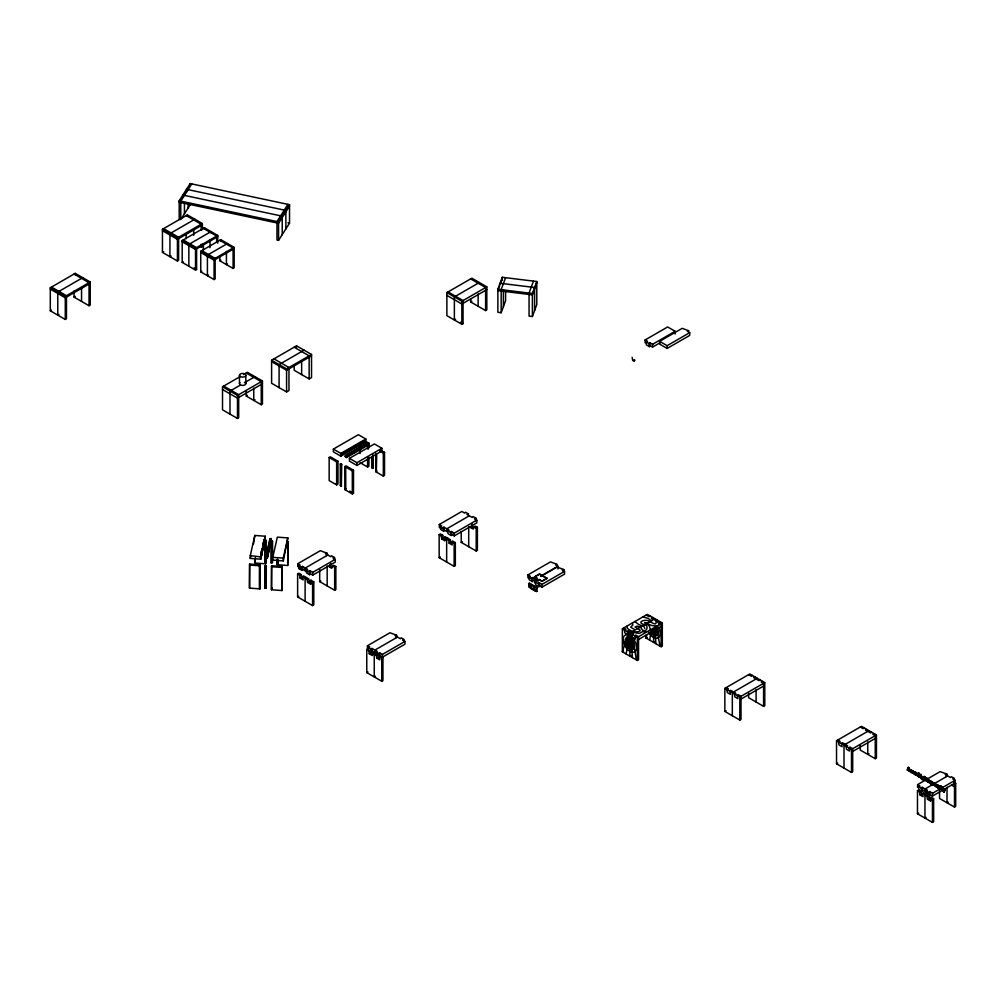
<?xml version="1.0" encoding="UTF-8"?>
<svg xmlns="http://www.w3.org/2000/svg" width="1006" height="1006" viewBox="0 0 1006 1006"><rect width="100%" height="100%" fill="white"/><g stroke="black" fill="none" stroke-linecap="round" stroke-linejoin="round"><path stroke-width="1.5" d="M529.093 584.411L529.345 583.191L536.839 587.517L536.588 591.503L529.093 587.177L529.093 583.342L529.345 587.039L536.839 591.365M644.758 628.436L643.941 626.537L638.709 624.537L634.861 621.545M930.802 783.699L929.846 782.077L930.915 783.523M920.062 776.23C919.044 777.952 918.591 773.312 919.962 775.299M626.122 653.963L629.869 633.076L654.818 618.665M649.625 640.105L651.234 631.152M911.361 770.332A1.534 0.88 60 0 0 910.895 769.829C910.216 770.659 913.611 776.028 912.304 770.973A1.534 0.88 60 0 1 912.769 771.489C910.392 767.968 914.404 774.444 910.832 771.929C910.707 773.463 908.695 766.949 911.071 770.508A1.534 0.88 60 0 0 910.606 769.992C912.253 776.921 908.355 766.358 911.084 770.521M911.386 771.942C913.813 774.67 909.826 767.867 912.794 771.501M928.362 781.41L929.192 782.354L928.4 780.027L929.494 780.706L929.657 782.593L928.085 781.587L929.481 782.178L928.425 780.015L929.783 780.97A1.534 0.88 60 0 0 929.305 780.455L928.437 780.606L929.116 782.781L928.073 782.027L927.306 778.506L927.997 778.569L927.331 779.348L927.972 781.788L927.331 781.75M933.467 784.693L934.863 785.824L934.423 783.737A1.534 0.88 60 0 1 934.888 784.252C932.147 780.052 936.246 787.434 933.895 784.693C935.995 787.333 931.493 781.75 933.203 782.857C932.285 781.222 932.248 782.844 933.065 784.894C931.468 784.001 933.015 783.938 933.015 782.593A1.534 0.88 60 0 1 933.467 783.108M913.41 772.243C913.75 770.244 917.057 775.161 913.611 771.363C911.197 772.809 916.076 775.299 914.517 773.941C912.442 773.677 913.863 770.282 914.504 772.872M936.913 787.132C933.757 784.466 936.825 783.573 937.252 785.975C932.512 783.573 939.264 788.792 935.769 786.591C933.618 784.693 937.278 782.844 937.252 785.761M250.28 555.652L254.832 535.444L265.32 536.236L260.78 559.21L250.28 558.418L250.28 555.652L260.944 556.909M250.28 558.418L250.934 555.538M253.525 543.982L254.832 535.444M249.513 565.058L249.727 564.089L260.227 564.869L260.013 588.9L249.513 588.108L249.513 565.058L260.139 565.787M249.513 588.108L249.727 564.089M265.785 540.712L265.081 540.662L265.71 562.656L265.018 562.606L265.018 540.989L265.861 539.794L265.647 563.825L255.147 563.033L255.373 557.45M260.931 553.803L261.623 550.282M262.994 544.636L263.685 541.115M260.931 554.293L262.302 548.182M262.994 545.126L264.364 539.015M260.931 554.759L262.302 548.647M262.994 545.592L264.364 539.48M265.32 536.236L260.78 559.21M260.139 587.403L259.372 587.68L259.447 565.737M260.227 564.869L259.372 566.064M269.973 538.474L265.848 557.274L267.244 557.387L271.369 538.587L269.973 538.939M264.817 566.34L266.288 566.126L266.213 588.057L264.817 587.957L264.817 566.34L266.288 566.126M269.973 539.895L265.848 558.229L267.244 558.343L271.369 538.587M267.244 558.343L271.369 539.543M272.349 541.203L270.941 541.09L270.941 562.706L272.349 562.807L272.412 540.876L271.016 540.775M264.817 587.957L264.892 566.013M270.941 562.706L272.412 562.492L272.412 559.399M272.789 557.337L277.329 537.141L287.829 537.921L283.29 560.895L272.789 560.103L272.789 557.337L283.29 558.129L287.829 537.921M266.213 588.057L264.892 587.63M271.494 566.705L271.708 565.737L282.208 566.516L281.994 590.547L271.494 589.755L271.494 566.705L281.994 567.485L282.208 566.516M271.494 589.755L271.708 565.737M278.058 563.171L277.279 563.448L278.058 563.171L278.058 560.078M287.703 565.473L287.917 541.454L287.703 565.473L277.203 564.68L277.417 559.11M918.403 773.249C920.653 771.439 916.013 777.16 920.062 777.072M918.893 774.595C922.917 776.934 916.491 778.87 918.692 773.073M940.836 789.547C945.539 791.156 936.649 780.304 941.151 789.282M326.472 555.639L327.025 553.187L320.31 550.697L297.751 563.725L297.751 566.491L299.687 567.61M319.682 569.321L319.682 581.606L334.658 590.258L335.853 589.566L335.853 566.516L333.879 565.372L332.307 565.85L331.741 568.289L329.478 566.982L330.031 564.529M329.478 566.982L330.848 563.624M333.954 559.952L334.508 557.513L331.477 555.752L330.66 556.67L325.441 553.665L327.025 553.187M396.138 637.691L396.691 635.239L389.976 632.749L367.416 645.777L367.416 648.543M471.022 527.748L472.392 524.39L471.022 527.748L473.298 529.055L473.851 526.616L475.436 526.151L477.397 527.282L477.397 550.332L476.203 551.024L461.226 542.385L461.226 531.621M475.498 520.731L476.052 518.279L473.021 516.531L472.204 517.449L466.985 514.431L468.57 513.965L465.526 512.205L464.722 513.123L461.855 511.463L439.295 524.491L439.295 527.257L441.232 528.376M563.234 571.974L563.788 569.534L557.072 567.032L541.153 576.224M913.058 771.325A1.534 0.88 60 0 0 912.605 770.81L913.046 772.885L911.65 771.765M928.84 780.254L929.406 781.272M935.178 784.089A1.534 0.88 60 0 0 934.712 783.573L935.152 785.661L933.769 784.529M946.319 776.544L946.872 774.104L940.157 771.602L917.598 784.63L917.598 787.396M531.658 588.12L530.652 584.612L531.508 588.032M530.967 585.002L531.583 586.875M534.287 586.674L535.217 589.918M926.476 780.279L924.765 777.072L924.765 780.266L926.677 780.782M922.98 779.939L924.351 776.343M923.294 780.115L924.677 776.531M628.624 632.359L622.374 651.813L637.351 660.452L638.546 659.76L638.546 636.71L635.691 635.05L634.874 635.968L635.427 639.049L632.397 637.301M645.89 637.942L646.845 634.949M907.601 770.357L908.141 769.439L909.852 771.313L908.908 767.578C907.261 766.308 906.984 772.47 908.141 769.439M907.953 769.301L908.67 767.867L909.097 769.628L907.953 769.301L908.908 767.578M907.236 770.143L908.456 767.314M505.578 291.526L505.578 300.744L501.177 312.703L497.869 312.3L497.869 289.238L502.271 277.279L536.789 281.517L536.789 304.567L532.388 316.525L529.068 316.123L529.068 293.073L533.482 281.114M499.63 285.842L497.869 290.621L532.388 294.859L536.789 282.9M502.271 278.662L500.07 284.648L500.07 283.264L534.588 287.502L534.588 310.552M505.578 277.694L501.177 289.653L501.177 312.703M532.388 316.525L532.388 293.475L536.789 281.517M942.157 789.169L941.151 788.956L941.276 787.547M926.803 780.631L926.627 778.631L925.419 777.801M922.942 776.481L921.898 779.499L921.144 775.777L921.898 778.493M945.049 789.245L944.005 792.263L943.251 788.541L944.005 791.257M921.898 779.499L923.307 776.682M944.005 792.263L945.414 789.458M921.521 779.285L922.188 778.33M943.641 792.049L944.294 791.093M191.756 183.922L180.778 201.137L180.778 219.572L179.194 219.233L179.194 200.798L190.159 183.582L289.527 204.696L289.527 223.131L278.561 240.346L276.964 240.006L276.964 221.559L287.942 204.356M180.652 199.88L179.194 202.181L278.561 223.282L289.527 206.079M185.041 193.001L186.5 190.7M181.508 218.428L191.014 203.514M278.561 240.346L278.561 221.898L289.527 204.696M926.614 780.845L926.916 778.468L924.765 777.072M302.366 566.391L302.919 569.471L302.114 570.389L301.549 567.296L302.366 566.391L307.584 569.396L306 569.874L306.553 572.955L309.596 574.715L310.414 573.797L309.848 570.704L309.043 571.622L309.596 574.715M302.63 576.778L303.435 575.86L308.653 578.865L309.219 581.958L311.483 583.266L310.665 584.184L307.635 582.424L307.082 579.343L302.63 576.778L303.183 579.858L300.14 578.11L299.587 575.017L297.625 573.885L297.625 596.935L312.589 605.587L313.797 604.895L313.797 581.833L310.929 580.185L310.112 581.091L310.665 584.184M443.91 527.157L444.476 530.25L443.659 531.155L443.105 528.075L443.91 527.157L449.129 530.175L447.544 530.64L448.11 533.733L451.141 535.481L451.958 534.563L451.405 531.482L450.587 532.4L451.141 535.481M444.174 537.544L444.992 536.626L450.21 539.644L450.763 542.724L449.179 543.202L448.626 540.109L444.174 537.544L444.727 540.637L445.545 539.719L443.269 538.411L441.697 538.876L441.131 535.796L439.169 534.651L439.169 557.701L454.146 566.353L455.341 565.661L455.341 542.611L452.474 540.951L451.656 541.869L452.222 544.95L449.179 543.202M367.416 645.777L369.768 647.135L368.183 647.6L369.303 653.774L372.333 655.535L371.227 649.36L372.044 648.442L377.25 651.46L375.678 651.926L376.785 658.1L379.828 659.861L378.709 653.674L375.678 651.926M371.78 652.441L372.597 651.536L372.044 648.442M649.713 342.656L650.266 345.737L649.448 346.655L648.895 343.562L649.713 342.656L652.58 344.304L675.139 331.276L675.139 334.042M634.082 361.204L634.887 360.286L633.315 360.764M378.709 653.674L379.526 652.768L382.393 654.416L404.953 641.4L404.953 644.167L382.393 657.182L382.393 654.416M379.262 656.767L380.079 655.849L379.526 652.768M532.539 577.582L533.092 580.676L532.275 581.594L531.721 578.5L532.539 577.582L535.406 579.242M535.28 578.928C540.888 577.482 530.451 578.236 538.323 580.676L539.128 579.481L541.995 581.128L547.013 578.236L541.995 581.418L539.128 579.481M539.694 585.819L538.876 586.724L538.323 583.643L539.128 582.726L541.995 584.385L564.555 571.358L564.555 574.124L541.995 587.152L539.694 585.819L539.128 582.726M649.813 615.773L649.008 616.691L646.141 615.043M657.308 620.098L656.49 621.016L651.272 617.998L652.856 617.533M752.287 675.391L751.469 676.309L748.602 674.649M759.769 679.716L758.952 680.622L753.733 677.616L755.317 677.139M863.965 727.753L863.148 728.671L860.281 727.011M871.447 732.079L870.63 732.997L865.412 729.979L866.996 729.513M922.213 787.296L922.766 790.389L921.961 791.294L921.408 788.214L922.213 787.296L927.431 790.314L925.847 790.779L926.413 793.872L929.443 795.62L930.261 794.702L929.707 791.621L928.89 792.539L929.443 795.62M922.477 793.608L923.294 792.69L928.513 795.708L929.066 798.789L931.33 800.11L930.525 801.015L927.482 799.267L926.928 796.174L922.477 793.608L923.03 796.689L920 794.941L919.434 791.848L917.472 790.716L917.472 813.766L932.449 822.418L933.643 821.726L933.643 798.676L930.776 797.016L929.959 797.934L930.525 801.015M919.773 777.248L920.239 775.173L918.755 774.645M941.88 790.012L942.345 787.937L940.862 787.409M928.463 780.48L929.016 780.618A1.534 0.88 60 0 1 929.481 781.134C931.657 779.097 932.637 785.07 930.94 783.687M51.495 287.062L66.471 295.714L66.471 318.764L65.277 319.455L50.3 310.804L50.3 287.754L75.261 273.343L90.226 281.994L90.226 305.044L89.031 305.736L74.054 297.097L74.054 290.948M163.638 228.614L178.615 237.265L178.615 260.315L177.421 261.007L162.444 252.368L162.444 229.305L187.393 214.907L202.369 223.546L202.369 229.695M82.743 277.669L57.782 292.08L57.782 315.13L58.989 314.438M194.887 219.22L169.926 233.631L169.926 256.693L171.121 256.002M50.3 287.754L65.277 296.405L90.226 281.994M90.226 283.378L65.277 297.789L50.3 289.137M50.3 310.804L51.495 310.112M74.054 297.097L75.261 296.405M162.444 229.305L177.421 237.957L202.369 223.546M202.369 224.929L177.421 239.34L162.444 230.688M183.255 239.944L196.585 247.639L196.585 269.457L195.516 270.073L182.187 262.39L182.187 240.56L204.407 227.733L217.724 235.429L217.724 243.175M162.444 252.368L163.638 251.676M182.187 240.56L195.516 248.256L217.724 235.429M217.724 236.661L195.516 249.488L182.187 241.792M202.369 246.596L201.175 247.287L201.175 244.219M201.816 250.657L215.146 258.353L215.146 278.951L214.077 279.567L200.747 271.872L200.747 251.274L220.83 239.68L234.159 247.375L234.159 267.822L233.09 268.439L219.761 260.743L219.761 256.367M182.187 262.39L183.255 261.774M227.494 243.527L207.412 255.122L207.412 275.719L208.481 275.103M200.747 251.274L214.077 258.97L234.159 247.375M234.159 248.608L214.077 260.202L200.747 252.506M219.761 260.743L220.83 260.139M200.747 271.872L201.816 271.255M227.494 263.974L226.425 264.591L226.425 251.45M223.709 386.065L238.686 394.704L238.686 417.754L237.479 418.446L222.515 409.807L222.515 386.757L239.591 376.898M243.527 374.622L247.463 372.346L262.44 380.985L262.44 404.047L261.246 404.739L246.269 396.087L246.269 391.485M273.997 358.853L288.974 367.492L288.974 390.554L286.584 391.938L271.607 383.286L271.607 360.236L296.556 345.825L311.533 354.477L311.533 377.527L309.144 378.91L294.167 370.258L294.167 365.656M240.509 385.009L229.997 391.07L229.997 414.132M244.445 382.733L254.958 376.672M304.051 350.151L279.09 364.562L279.09 387.612M222.515 386.757L237.479 395.396L262.44 380.985M271.607 360.236L286.584 368.875L311.533 354.477M262.44 383.751L237.479 398.162L222.515 389.523M311.533 355.86L286.584 370.258L271.607 361.619M246.269 396.087L247.463 395.396M254.958 399.722L253.751 400.413L253.751 388.115M448.085 291.916L463.049 300.555L463.049 323.618L461.855 324.309L446.878 315.658L446.878 292.608L471.839 278.197L486.816 286.848L486.816 309.898L485.621 310.59L470.645 301.938L470.645 298.87M479.321 282.523L454.372 296.933L454.372 319.983L455.567 319.292M446.878 292.608L461.855 301.247L486.816 286.848M486.816 289.615L461.855 304.013L446.878 295.374M470.645 301.938L471.839 301.247M333.388 449.104L358.35 434.693L365.832 439.006L365.832 441.772L340.883 456.183L333.388 451.87L333.388 449.104L340.883 453.417L365.832 439.006M329.151 457.516L330.345 456.825L337.84 461.138L337.84 484.2L336.633 484.892L329.151 480.566L329.151 457.516L336.633 461.829L337.84 461.138M364.424 441.018L341.286 453.807L364.424 440.565L341.286 454.31L364.424 441.974L341.286 454.762L364.424 441.521M345.272 455.655L367.919 442.577L345.272 456.12L368.925 443.156L368.812 447.871M346.605 455.844L367.919 443.533L368.925 444.111L346.278 457.189L345.272 456.611L346.278 457.642L368.925 444.577L367.919 443.533M336.494 461.905L337.387 461.955L337.387 483.572L336.494 483.521L337.387 483.572M345.272 456.12L346.278 456.686L368.925 443.621L367.919 443.042M349.447 458.359L374.395 443.948L381.878 448.274L381.878 451.04L356.929 465.451L349.447 461.125L349.447 458.359L356.929 462.685L381.878 448.274M340.305 464.005L341.7 464.344L341.298 486.187L340.305 485.609L340.305 464.005L341.7 464.344M344.832 466.558L346.026 465.866L353.508 470.192L353.508 493.254L352.314 493.946L344.832 489.62L344.832 466.558L352.314 470.883L353.508 470.192M345.674 466.633L345.775 488.765M379.589 450.864L383.336 453.027L384.531 452.335L384.531 475.398L383.336 476.09L375.842 471.764L375.842 453.316M367.467 465.64L368.359 465.69L368.359 457.969M360.123 462.685L367.605 467.01L368.812 466.319L368.812 457.089M340.305 485.609L341.7 485.961M371.843 456.963L371.843 467.765L373.239 468.117L373.239 455.768M371.843 467.765L373.239 468.117M376.294 453.643L376.294 470.619L376.684 454.951M344.832 489.62L346.026 488.929M375.842 471.764L377.036 471.072M645.085 342.744L645.085 339.978L667.644 326.963L675.139 331.276M659.647 341.361L682.206 328.333L688.921 330.823L687.35 331.301L689.701 332.659L689.701 335.426L667.141 348.441L659.647 344.127L659.647 341.361L667.141 345.674L689.701 332.659M650.266 345.737L652.58 347.07L660.54 342.48M327.793 555.023L305.233 568.038L305.233 570.804M297.625 573.885L298.82 573.194L301.171 574.552L301.725 577.633L300.14 578.11M309.848 570.704L312.715 572.364L335.275 559.336L335.275 562.103L312.715 575.13L310.414 573.797M306.302 577.507L305.107 578.199L305.107 601.261M332.307 565.85L334.658 567.208L335.853 566.516M310.112 581.091L312.589 582.524L313.797 581.833M319.682 581.606L320.876 580.915M297.625 596.935L298.82 596.244M469.337 515.789L446.777 528.816L446.777 531.583L444.476 530.25M439.169 534.651L440.364 533.96L442.715 535.318L443.269 538.411M451.405 531.482L454.272 533.13L476.831 520.115L476.831 522.881L454.272 535.896L451.958 534.563M447.859 538.285L446.651 538.977L446.651 562.027M473.851 526.616L476.203 527.974L477.397 527.282M451.656 541.869L454.146 543.303L455.341 542.611M461.226 542.385L462.42 541.693M439.169 557.701L440.364 557.01M380.079 655.849L382.946 657.509L382.946 680.559L381.752 681.251L366.775 672.612L366.775 649.549L367.97 648.857M397.471 637.075L374.898 650.102L374.898 652.869M375.464 653.183L374.257 653.875L374.257 676.925L375.464 676.233M366.775 649.549L381.752 658.201L382.946 657.509M529.848 578.802L527.911 577.683L527.911 574.916L550.471 561.901L557.186 564.391L555.614 564.856L557.965 566.215L557.965 568.981M366.775 672.612L367.97 671.92M536.864 578.463L534.513 576.815L539.518 573.923L547.013 578.236M534.513 577.104L539.518 574.212L547.013 578.525M540.712 576.174L557.965 566.215M534.513 582.826L534.513 580.06L537.166 578.525M530.602 584.486L531.369 588.787L530.602 584.486L533.633 586.246L534.412 590.535L533.633 586.246M529.106 583.342L536.839 587.517M623.582 651.121L622.374 651.813L622.374 628.75L647.336 614.352L662.313 622.991L662.313 646.041L661.118 646.732L646.141 638.093L646.141 634.975M622.374 628.75L637.351 637.402L662.313 622.991M638.546 639.476L661.118 626.449M646.141 638.093L647.336 637.402M631.064 655.434L629.869 656.126L629.869 633.076M654.818 641.727L653.623 642.419L653.623 629.932M726.043 687.676L728.394 689.035L726.81 689.5L727.376 692.593L730.406 694.341L729.853 691.26L730.67 690.342L735.876 693.348L734.305 693.826L734.858 696.907L737.888 698.667L737.335 695.574L738.153 694.668L741.02 696.315L741.02 719.378L739.825 720.07L724.848 711.418L724.848 688.368L749.797 673.957L764.774 682.596L764.774 705.659L763.579 706.35L748.602 697.699L748.602 693.021M757.292 678.283L732.33 692.681L732.33 715.744M724.848 688.368L739.825 697.007L764.774 682.596M741.02 699.082L763.579 686.054M724.848 711.418L726.043 710.726M837.721 740.039L840.073 741.397L838.488 741.875L839.042 744.956L842.085 746.716L841.532 743.623L842.349 742.705L847.555 745.723L845.983 746.188L846.536 749.281L849.567 751.029L849.014 747.948L849.831 747.03L852.698 748.69L852.698 771.74L851.491 772.432L836.527 763.78L836.527 740.73L861.476 726.319L876.452 734.971L876.452 758.021L875.258 758.713L860.281 750.074L860.281 745.383M868.97 730.645L844.009 745.056L844.009 768.106M836.527 740.73L851.491 749.382L876.452 734.971M852.698 751.457L875.258 738.429M836.527 763.78L837.721 763.089M868.97 753.695L867.763 754.387L867.763 741.912M907.852 769.603L909.21 770.055M908.908 770.219L909.462 771.086M909.16 771.262L909.952 771.237M915.095 774.205L913.41 772.545L915.133 773.212M917.107 773.274L915.548 773.149L915.837 774.783L915.196 774.746L915.498 772.168L916.667 773.539L916.73 775.626L917.019 773.664L917.749 773.891L917.912 776.305L918.101 773.941L916.818 773.451M915.837 772.382L915.196 772.344M916.667 773.539L917.736 773.941L918.201 776.142M915.196 774.746L915.837 774.783M915.787 773.086L917.019 775.463M919.019 774.947C921.358 776.255 917.623 778.267 919.044 774.821M916.718 773.84L917.849 775.94M920.515 774.469C923.483 778.82 918.289 779.273 921.156 774.507M918.403 776.594L919.044 776.192M921.144 775.777L922.376 777.927M920.515 777.814L921.156 777.852M924.765 780.266L926.136 780.316A1.283 0.742 60 0 0 926.639 780.266M927.972 779.386L927.331 779.348M931.405 784.102L931.317 781.825L930.21 780.731M930.135 781.964C931.04 783.636 930.94 783.196 930.236 781.146M917.472 790.716L918.667 790.024L921.018 791.382L921.571 794.476L920 794.941M931.066 783.9L931.694 783.938M947.639 775.928L925.08 788.956L925.08 791.722M939.227 786.038C937.102 784.466 937.416 791.194 937.957 785.145C939.202 787.069 939.327 788.767 938.837 786.818M937.957 785.145L937.315 785.108M937.957 785.749L938.837 788.39M938.774 786.302L940.019 787.497M937.315 787.509L937.957 787.547M926.149 794.35L924.954 795.042L924.954 818.092L926.149 817.4M941.151 786.051L940.509 786.013M938.497 788.188L939.139 788.226M941.151 787.585L942.157 788.39M939.088 786.529C940.019 790.502 941.553 786.403 938.925 786.214M942.635 787.233C945.59 791.584 940.396 792.036 943.276 787.27M929.707 791.621L932.562 793.269L955.134 780.254L955.134 783.02L932.562 796.035L930.261 794.702M939.667 788.867L940.308 788.905M940.509 789.358L941.151 788.956M943.251 788.541L944.483 790.691M942.635 790.578L943.276 790.615M955.7 783.347L954.505 784.039L954.505 807.089L955.7 806.397L955.7 783.347L953.726 782.215M929.959 797.934L932.449 799.368L933.643 798.676M917.472 813.766L918.667 813.074M948.218 802.071L947.011 802.763L947.011 787.157M915.548 772.809L916.956 773.363M649.448 346.655L646.418 344.895L645.852 341.814L647.436 341.336L645.085 339.978M634.27 359.934L632.686 360.4L632.133 357.319M302.114 570.389L299.071 568.629L298.518 565.548L300.102 565.083L297.751 563.725M334.508 557.513L332.923 557.978L335.275 559.336M443.659 531.155L440.615 529.408L440.062 526.314L441.647 525.849L439.295 524.491M299.071 568.629L300.656 568.164M476.052 518.279L474.48 518.756L476.831 520.115M299.587 575.017L301.171 574.552M441.131 535.796L442.715 535.318M307.082 579.343L308.653 578.865M448.626 540.109L450.21 539.644M307.635 582.424L309.219 581.958M532.275 581.594L529.244 579.833L528.678 576.752L530.263 576.275L527.911 574.916M563.788 569.534L562.203 570L564.555 571.358M538.876 586.724L535.833 584.976L535.28 581.883L536.864 581.418L534.513 580.06M396.691 635.239L395.119 635.717L400.325 638.722L401.143 637.817L404.186 639.565L402.601 640.042L404.953 641.4M369.303 653.774L370.887 653.309L373.151 654.617M376.231 655.019L377.816 654.541M376.785 658.1L378.369 657.635M660.338 621.859L658.767 622.324L661.118 623.682L661.118 646.732M762.812 681.464L761.228 681.93L763.579 683.288L763.579 706.35M874.491 733.827L872.906 734.305L875.258 735.663L875.258 758.713M946.872 774.104L945.288 774.57L950.507 777.575L951.324 776.67L954.354 778.418L952.783 778.895L955.134 780.254M921.961 791.294L918.918 789.547L918.365 786.453L919.949 785.988L917.598 784.63M919.434 791.848L921.018 791.382M926.413 793.872L927.985 793.394M926.928 796.174L928.513 795.708M927.482 799.267L929.066 798.789M938.837 786.604L939.843 786.705L940.019 789.069M915.083 773.752L913.7 772.382M937.793 785.51L939.063 786.139M942.169 789.848L940.862 789.446M930.248 781.825L931.355 782.152M937.076 786.541L935.806 785.145M265.848 556.821L267.244 556.922M265.848 557.777L267.244 557.877M260.24 557.814L260.944 557.865L265.068 538.109M272.349 566.63L271.57 566.906L272.274 566.956M272.349 588.246L271.57 588.51L272.274 588.56M656.943 626.084L651.825 625.556L644.821 622.437L649.31 625.946L650.454 629.831M497.869 289.238L532.388 293.475M941.126 787.711C943.88 790.062 938.711 790.653 940.811 785.849M929.946 781.322L931.066 782.316M182.853 195.063L282.221 216.164L282.221 234.612M287.942 222.791L289.527 223.131M179.194 200.798L278.561 221.898M926.463 780.782L925.055 780.103M935.869 784.592L936.611 785.636M642.909 616.904L647.826 618.313L651.938 620.903M649.725 621.607C645.764 618.149 635.364 622.425 644.506 624.625M633.943 632.573L639.338 633.378L642.696 631.642L646.192 632.296M634.245 629.303L630.712 627.203L632.837 625.028L632.397 622.978M640.495 626.939L637.075 626.16L635.025 626.99L639.967 629.907L640.017 630.988C636.018 633.051 630.184 631.403 627.241 628.109L627.228 625.958M932.386 782.567L932.713 782.756A1.534 0.88 60 0 1 933.178 783.272M659.383 624.688L658.05 622.349L656.151 621.406C656.49 625.984 653.435 623.393 649.826 621.557M932.562 782.303C930.349 781.813 934.574 786.101 931.795 783.724M925.419 780.279L925.847 780.48A1.283 0.742 60 0 0 926.35 780.43L926.84 779.172L925.746 777.651M645.852 341.814L648.895 343.562M470.645 278.888L485.621 287.54L485.621 310.59M460.559 322.171L463.049 323.618M186.198 215.598L201.175 224.237L201.175 230.387M203.338 228.349L216.667 236.045L216.667 242.245M219.761 240.296L233.09 247.992L233.09 268.439M193.919 267.923L196.585 269.457M294.167 347.208L309.144 355.86L309.144 378.91M365.065 441.106L368.925 443.156M380.784 450.172L384.531 452.335M246.269 373.037L261.246 381.676L261.246 404.739M74.054 274.034L89.031 282.686L89.031 305.736M363.87 441.797L367.605 443.96M367.467 444.023L367.957 448.94M951.588 785.12L954.505 786.805M908.167 767.477L909.55 771.489M913.7 772.067L914.794 772.709M935.806 784.831L936.913 785.472M908.255 769.137L909.097 769.628M913.41 772.545L914.844 773.375M935.517 785.309L936.963 786.151M471.839 526.842L473.864 528.012M918.365 786.453L921.408 788.214M925.847 790.779L928.89 792.539M954.505 807.089L939.529 798.45L939.529 790.641M922.766 790.389L927.016 792.841M623.582 628.058L625.933 629.416L624.349 629.894L624.902 632.975L627.945 634.736L627.392 631.642L628.197 630.737L633.415 633.742L631.831 634.208L636.471 659.949M534.513 576.815L536.864 578.173M535.28 578.639L538.323 580.676M528.678 576.752L531.721 578.5M440.062 526.314L443.105 528.075M447.544 530.64L450.587 532.4M535.28 581.883L538.323 583.643M531.369 588.787L534.412 590.535M441.697 538.876L444.727 540.637M349.774 491.091L353.508 493.254M330.295 566.064L332.32 567.233M298.518 565.548L301.549 567.296M306 569.874L309.043 571.622M302.919 569.471L307.17 571.924M368.183 647.6L371.227 649.36M372.597 651.536L376.848 653.988M644.645 624.55C649.31 625.795 646.493 633.139 642.356 629.995L640.432 626.977M934.901 783.837C933.015 781.41 933.97 786.554 932.059 784.001M943.628 788.754L944.194 790.867M921.521 775.991L922.087 778.091M908.38 768.043L908.808 769.804M656.704 627.92L659.974 646.078M370.321 650.216L370.887 653.309M310.929 580.185L311.483 583.266M654.931 628.763L655.899 643.727M630.85 633.642L632.397 657.584M942.924 787.069L942.974 790.779M937.605 784.944L937.667 787.711M932.562 793.269L932.562 796.035M932.449 799.368L932.449 822.418M931.066 782.643L931.066 783.309M927.595 778.342L927.683 781.951M925.432 777.475L925.432 779.952M925.055 776.896L925.13 780.115M920.867 774.67L920.867 778.015M920.804 774.306L920.804 777.651M915.498 772.168L915.548 774.947M851.491 749.382L851.491 772.432M756.097 689.538L756.097 702.025M739.825 697.007L739.825 720.07M667.141 345.674L667.141 348.441M652.58 344.304L652.58 347.07M637.351 637.402L637.351 660.452M541.995 584.385L541.995 587.152M536.588 587.655L536.588 591.503M503.377 289.816L503.377 306.717M502.271 277.279L502.271 280.36M478.127 293.966L478.127 306.264M476.203 527.974L476.203 551.024M468.708 526.729L468.708 546.711M461.855 301.247L461.855 324.309M454.272 533.13L454.272 535.896M454.146 543.303L454.146 566.353M383.336 453.027L383.336 476.09M381.752 658.201L381.752 681.251M372.849 454.448L372.849 468.343M372.245 456.737L372.245 467.539M368.359 444.074L368.359 448.714M367.957 458.208L367.957 465.929M367.605 445.495L367.605 448.563M367.605 457.78L367.605 467.01M360.123 444.237L360.123 453.467M356.929 462.685L356.929 465.451M352.314 470.883L352.314 493.946M341.298 464.583L341.298 486.187M340.883 453.417L340.883 456.183M336.985 462.194L336.985 483.798M336.633 461.829L336.633 484.892M334.658 567.208L334.658 590.258M327.164 565.95L327.164 585.932M312.715 572.364L312.715 575.13M312.589 582.524L312.589 605.587M301.649 360.752L301.649 374.584M296.556 345.825L296.556 347.208M286.584 368.875L286.584 391.938M285.867 228.878L285.867 210.43L186.5 189.317L186.5 192.398M283.29 558.129L283.29 560.895M281.994 567.485L281.994 590.547M277.983 560.405L277.983 563.498M277.354 560.028L277.279 563.448M277.203 560.078L277.203 564.68M272.412 540.876L272.412 556.318M265.647 540.763L265.647 563.825M260.013 565.837L260.013 588.9M255.147 558.418L255.147 563.033M245.829 375.276L245.829 383.575M239.478 375.276L239.478 383.575M237.479 395.396L237.479 418.446M220.83 239.68L220.83 240.912M214.077 258.97L214.077 279.567M211.071 232.814L211.071 231.581L188.851 244.408L188.851 266.225M210.002 239.944L210.002 247.677M204.407 227.733L204.407 228.966M203.338 243.829L203.338 250.029M195.516 248.256L195.516 270.073M193.693 229.142L193.693 235.291M190.159 183.582L190.159 184.966M188.097 203.489L188.097 208.104M187.393 214.907L187.393 216.29M186.198 234.033L186.198 238.648M184.438 203.086L184.438 213.838M177.421 237.957L177.421 261.007M81.549 287.578L81.549 301.41M75.261 273.343L75.261 274.726M65.277 296.405L65.277 319.455M654.378 629.027A2.025 1.169 60 0 1 654.378 631.353A2.025 1.169 60 0 1 652.353 630.184M655.308 628.096A4.225 2.44 60 0 1 655.648 633.151A4.225 2.44 60 0 1 651.435 631.114M654.403 629.882A1.522 0.88 60 0 1 654.026 630.963A1.522 0.88 60 0 1 652.831 630.372M656.968 628.046A6.753 3.898 60 0 1 656.956 635.314A6.753 3.898 60 0 1 650.706 632.648M656.717 628.499A6.011 3.471 60 0 1 656 634.987A6.011 3.471 60 0 1 650.027 630.712M658.238 626.977A9.582 5.533 60 0 1 658.075 637.955A9.582 5.533 60 0 1 648.493 632.233M244.898 382.28A3.181 1.836 0 0 1 245.087 384.757A3.181 1.836 0 0 1 240.836 385.072A3.181 1.836 0 0 1 239.906 382.657M628.436 642.645A2.025 1.169 60 0 0 630.586 645.311A2.025 1.169 60 0 0 630.586 642.457A2.025 1.169 60 0 0 628.436 642.645M623.292 641.564A9.582 5.533 60 0 0 634.572 651.813A9.582 5.533 60 0 0 631.73 637.024A9.582 5.533 60 0 0 623.292 641.564M626.889 642.029A4.225 2.44 60 0 0 631.567 647.286A4.225 2.44 60 0 0 631.152 641.086A4.225 2.44 60 0 0 626.889 642.029M628.788 642.847A1.522 0.88 60 0 0 630.41 644.859A1.522 0.88 60 0 0 630.41 642.708A1.522 0.88 60 0 0 628.788 642.847M625.179 641.828A6.753 3.898 60 0 0 633.013 649.436A6.753 3.898 60 0 0 631.403 639.137A6.753 3.898 60 0 0 625.179 641.828M625.657 641.74A6.011 3.471 60 0 0 632.497 648.845A6.011 3.471 60 0 0 631.441 639.816A6.011 3.471 60 0 0 625.657 641.74M240.409 376.571A3.181 1.836 0 0 0 245.728 375.754A3.181 1.836 0 0 0 241.83 373.503A3.181 1.836 0 0 0 240.409 376.571"/></g></svg>
